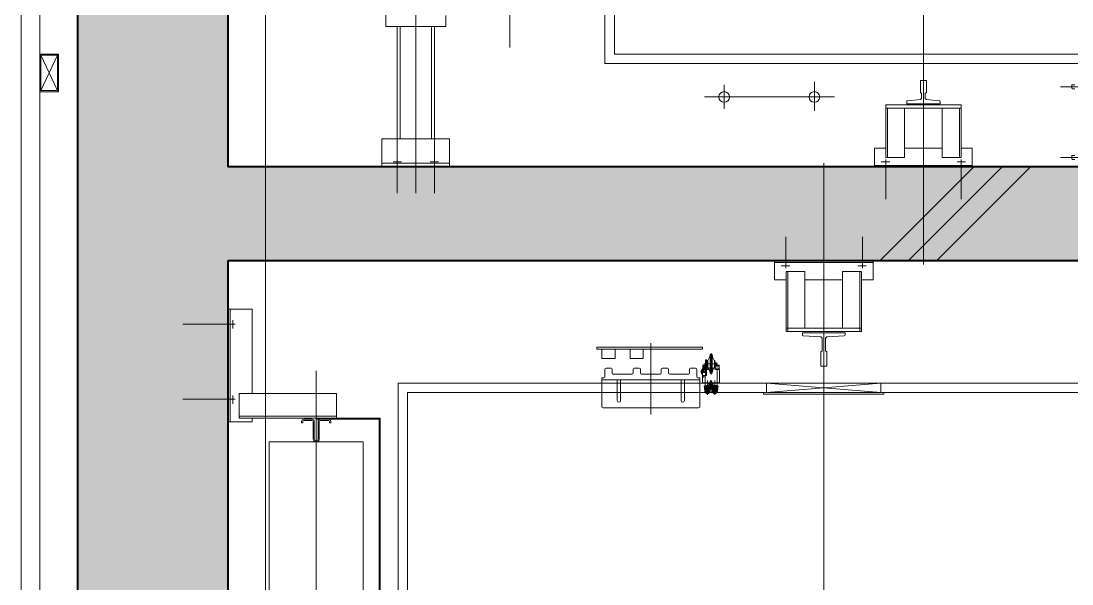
# Model space of a CAD drawing. Header units: millimetres. Extents: x 4003075 to 5615882, y 1445368 to 2591247.
# Drawn here: x 5365925 to 5368720, y 2447308 to 2448806 of the extents above; entities that cross this region are included whole.
import ezdxf

# ---------------------------------------------------------------- set-up
doc = ezdxf.new("R2010")
doc.units = ezdxf.units.MM
for name, color, linetype, lineweight in [('XR-평면도$0$A-CNTL', 9, 'Continuous', 15), ('XR-평면도$0$A-CONC-LIN1', 9, 'Continuous', 40), ('XR-평면도$0$A-DWXM-ELEV', 9, 'Continuous', 18), ('XR-평면도$0$A-SECT-LIN2', 9, 'Continuous', 20), ('XR-평면도$0$A-SECT-LIN3', 9, 'Continuous', 18), ('XR-평면도$0$A-WAXM-PANL', 9, 'Continuous', 20), ('XR-평면도$0$A-XXXX-HATC', 9, 'Continuous', 18), ('XR-평면도$0$A-XXXX-OPEN', 9, 'Continuous', 15)]:
    doc.layers.add(name, color=color, linetype=linetype, lineweight=lineweight)
doc.layers.add('XR-평면도$0$A-CONC-SOLD', color=9, linetype='Continuous')

# ---------------------------------------------------------------- blocks, each defined once
blk = doc.blocks.new('XR-평면도$0$중심선(210216)')
at = {"layer": 'XR-평면도$0$A-CNTL', "ltscale": 300}
blk.add_lwpolyline([(44000, 206000), (44000, -10000)], dxfattribs=at)
blk = doc.blocks.new('XR-평면도$0$윈드컬럼(13000)_2')
at = {"layer": 'XR-평면도$0$A-SECT-LIN2'}
blk.add_lwpolyline([(-100, 3350), (-100, 3250), (-50, 3250), (-50, 3350)], close=True, dxfattribs=at)
at = {"layer": 'XR-평면도$0$A-SECT-LIN3'}
blk.add_lwpolyline([(-97, 3347), (-97, 3253), (-53, 3253), (-53, 3347)], close=True, dxfattribs=at)
at = {"layer": 'XR-평면도$0$A-XXXX-OPEN'}
for p, q in [((-97, 3253), (-53, 3347)), ((-97, 3347), (-53, 3253))]:
    blk.add_line(p, q, dxfattribs=at)
blk = doc.blocks.new('XR-평면도$0$ELEV_21인승(4호기)')
at = {"layer": 'XR-평면도$0$A-CNTL'}
blk.add_line((-260, 1265), (2560, 1265), dxfattribs=at)
at = {"layer": 'XR-평면도$0$A-DWXM-ELEV'}
for p, q in [((1932, 2970), (1932, 2830.5)), ((2132, 2970), (2132, 2830.5)), ((1872, 2850), (1872, 2785)), ((1872, 2844), (2172, 2844)), ((1919.9, 2836.6), (1942.3, 2836.6)), ((2119.9, 2836.6), (2142.3, 2836.6)), ((2172, 2850), (2172, 2785)), ((1882, 2820), (1882, 2561.1)), ((1882, 2820), (1947, 2820)), ((1887, 2820), (1887, 2561.1)), ((1947, 2561.1), (1947, 2820)), ((1882, 2785), (1872, 2785)), ((1882, 2785), (1872, 2785)), ((1947, 2785), (2172, 2785)), ((1819, 2740), (481, 2740)), ((1819, 2740), (1819, 2490)), ((1869, 2654), (1872.8, 2654)), ((1869, 2654), (1869, 2650.8)), ((1869, 2650.8), (1872.8, 2650.8)), ((1875.8, 2647.8), (1875.8, 2626.2)), ((1879, 2647.8), (1879, 2626.2)), ((2007.6, 2615), (292.4, 2615)), ((1827.2, 2623.2), (1872.8, 2623.2)), ((1827.2, 2620), (1872.8, 2620)), ((1827.2, 2610), (1872.8, 2610)), ((1827.2, 2606.8), (1872.8, 2606.8)), ((1875.8, 2603.8), (1875.8, 2582.2)), ((1879, 2615), (1879, 2447.2)), ((1879, 2603.8), (1879, 2582.2)), ((1880.5, 2615), (1880.5, 2446.1)), ((1882, 2615), (1882, 2445)), ((1869, 2579.2), (1872.8, 2579.2)), ((1869, 2579.2), (1869, 2576)), ((1869, 2576), (1872.8, 2576)), ((1882, 2561.1), (1947, 2561.1)), ((1819, 2490), (481, 2490)), ((418, 2447.2), (1879, 2447.2)), ((418, 2446.1), (1880.5, 2446.1)), ((418, 2445), (1882, 2445)), ((325, 2397), (1975, 2397)), ((1975, 2397), (1975, 115)), ((350, 2372), (1950, 2372)), ((1950, 2372), (1950, 272)), ((1909, 1852), (1909, 1598)), ((1989, 1855), (1912, 1855)), ((1984, 1855), (1984, 1595)), ((1989, 1850.2), (1989, 1855)), ((2012, 1847.2), (1992, 1847.2)), ((2012, 1847.2), (2002, 1847.2)), ((2040, 1855), (2040, 1820)), ((2040, 1855), (2065, 1855)), ((2071, 1868.5), (2065, 1868.5)), ((2065, 1868.5), (2065, 1587.8)), ((2065, 1855), (2065, 1820)), ((2071, 1868.5), (2071, 1587.8)), ((1999, 1824.8), (1999, 1775.2)), ((2012, 1827.8), (2002, 1827.8)), ((2012, 1827.8), (2002, 1827.8)), ((2015, 1844.2), (2015, 1830.8)), ((2040, 1820), (2065, 1820)), ((1928.5, 1814.5), (1984, 1814.5)), ((1928.5, 1805.5), (1984, 1805.5)), ((2012, 1772.2), (2002, 1772.2)), ((2015, 1769.2), (2015, 1755.8)), ((2040, 1780), (2040, 1745)), ((2040, 1780), (2065, 1780)), ((2065, 1780), (2065, 1745)), ((1999, 1749.8), (1999, 1700.2)), ((2012, 1752.8), (2002, 1752.8)), ((2040, 1745), (2065, 1745)), ((1891.7, 1725), (2081.5, 1725)), ((2012, 1697.2), (2002, 1697.2)), ((2012, 1677.8), (2002, 1677.8)), ((2015, 1694.2), (2015, 1680.8)), ((1999, 1674.8), (1999, 1625.2)), ((1928.5, 1644.5), (1984, 1644.5)), ((1928.5, 1635.5), (1984, 1635.5)), ((2012, 1622.2), (2002, 1622.2)), ((1989, 1595), (1912, 1595)), ((1974.5, 1588, -1.2), (1974.5, 1595)), ((1989, 1599.8), (1989, 1595)), ((2012, 1602.8), (1992, 1602.8)), ((2015, 1619.2), (2015, 1605.8)), ((1943.4, 1574.3), (1968.6, 1574.3)), ((1950, 1579.5), (1950, 1581)), ((1950, 1567.7), (1950, 1569.2)), ((1950.4, 1581.5), (1965.5, 1582.5)), ((1950.4, 1567.2), (1965.5, 1566.2)), ((1950.8, 1574.3), (1969.4, 1574.3)), ((1982.2, 1574.3), (1950.9, 1574.3)), ((1951.2, 1579.1), (1951.2, 1579.9)), ((1951.2, 1568.8), (1951.2, 1569.6)), ((1951.6, 1580.4), (1966.7, 1581.3)), ((1951.6, 1568.3), (1966.7, 1567.3)), ((1954.3, 1575.1, 1.1), (1951.7, 1575.1, 1.1)), ((1954.3, 1573.6, 1.1), (1951.7, 1573.6, 1.1)), ((1954.3, 1575.1, 1.1), (1954.3, 1573.6, 1.1)), ((1995.1, 1580.9), (1955.1, 1580.9)), ((1955.1, 1580.9), (1955.1, 1576.8)), ((1960.1, 1576.8), (1955.1, 1576.8)), ((1960.1, 1571.8), (1955.1, 1571.8)), ((1955.1, 1571.8), (1955.1, 1567.7)), ((1976.1, 1567.7), (1955.1, 1567.7)), ((1955.3, 1580.9), (1955.3, 1566.2)), ((1955.3, 1577.9), (1965.5, 1578.5)), ((1955.3, 1576.7), (1966.7, 1577.3)), ((1955.3, 1572), (1966.7, 1571.4)), ((1955.3, 1570.8), (1965.5, 1570.2)), ((1955.7, 1578.9, 1.1), (1956.1, 1578.5, 1.1)), ((1955.7, 1569.8, 1.1), (1956.1, 1570.2, 1.1)), ((1956.1, 1578.5, 1.1), (1956.1, 1576.3, 1.1)), ((1967.5, 1576.3, 0.3), (1956.1, 1576.3, 4.2)), ((1956.1, 1576.3, 1.1), (1956.1, 1572.3, 1.1)), ((1968, 1575.9), (1956.1, 1575.9, 1.1)), ((1968, 1572.8), (1956.1, 1572.8, 1.1)), ((1967.5, 1572.3, 0.3), (1956.1, 1572.3, 4.2)), ((1956.1, 1572.3, 1.1), (1956.1, 1570.2, 1.1)), ((1956.2, 1574.3, 1.1), (1956.9, 1574.3, 1.1)), ((1956.8, 1570.6, 1.1), (1956.2, 1574.3, 1.1)), ((1956.9, 1574.4, 1.1), (1956.3, 1578, 1.1)), ((1956.3, 1578, 1.1), (1956.3, 1576.3, 1.1)), ((1956.3, 1578, 1.1), (1957, 1578, 1.1)), ((1957.5, 1570.6, 1.1), (1956.8, 1570.6, 1.1)), ((1957.6, 1574.4, 1.1), (1956.9, 1574.4, 1.1)), ((1956.9, 1574.3, 1.1), (1957.5, 1570.6, 1.1)), ((1957, 1578, 1.1), (1957.6, 1574.4, 1.1)), ((1957.5, 1570.6, 1.1), (1957.5, 1572.3, 1.1)), ((1957.6, 1579.2), (1958.5, 1579.2)), ((1957.6, 1569.2), (1957.6, 1579.2)), ((1957.6, 1569.2), (1958.5, 1569.2)), ((1958.5, 1579.2), (1958.5, 1569.2)), ((1960.1, 1576.8), (1960.1, 1571.8)), ((1967.7, 1565.9, 1.4), (1964.5, 1565.9, 1.4)), ((1965.5, 1583.5), (1966.7, 1583.5)), ((1965.5, 1582.5), (1965.5, 1583.5)), ((1965.5, 1579.6), (1966.7, 1579.6)), ((1965.5, 1578.5), (1965.5, 1579.6)), ((1965.5, 1569.1), (1965.5, 1570.2)), ((1965.5, 1569.1), (1966.7, 1569.1)), ((1965.5, 1565.2), (1965.5, 1566.2)), ((1965.5, 1565.2), (1966.7, 1565.2)), ((1966.7, 1565.2), (1966.7, 1583.5)), ((1968, 1575.9), (1967.5, 1576.3)), ((1968, 1572.8), (1967.5, 1572.3)), ((1967.7, 1564, 1.4), (1967.7, 1565.9, 1.4)), ((1968, 1572.8), (1968, 1575.9)), ((1968.3, 1580.9), (1968.3, 1567.7)), ((1969.4, 1570.7, 1.4), (1969.9, 1570.2, 1.4)), ((1969.9, 1567.5, 1.4), (1969.9, 1570.2, 1.4)), ((1969.9, 1562.5, 1.4), (1969.9, 1567.5, 1.4)), ((1970.5, 1567.5, 5.1), (1969.9, 1567.5, 5.3)), ((1970.4, 1566.9, 1.4), (1969.9, 1566.9, 1.4)), ((1970.9, 1569.7), (1970.1, 1565)), ((1971.8, 1569.7), (1970.9, 1569.7)), ((1971, 1565), (1971.8, 1569.7)), ((1971.8, 1566.9, 1.4), (1971.3, 1566.9, 1.4)), ((1971.8, 1567.5, 4.7), (1971.4, 1567.5, 4.8)), ((1971.8, 1571.4), (1971.8, 1558.9)), ((1971.8, 1571.4), (1972.9, 1571.4)), ((1971.8, 1569.7), (1971.8, 1567.5)), ((1972.9, 1558.9), (1972.9, 1571.4)), ((1979.2, 1567.5, 1.7), (1972.9, 1567.5, 4.3)), ((1979.9, 1566.9, 1.4), (1972.9, 1566.9, 1.4)), ((1974.5, 1588), (1974.5, 1542)), ((1974.5, 1588), (2009.5, 1588)), ((1976.1, 1588), (1976.1, 1542)), ((1976.1, 1580.9), (1976.1, 1548.6)), ((1979.9, 1566.9, 1.4), (1979.2, 1567.5, 1.4)), ((1979.9, 1566.9, 1.4), (1979.9, 1563.1, 1.4)), ((1991.1, 1587.5), (1991.1, 1584.3)), ((1991.1, 1587.5), (2013.5, 1587.5)), ((1991.1, 1584.3), (1995.1, 1584.3)), ((1995.1, 1587.5), (1995.1, 1576.8)), ((2037.1, 1580), (1995.1, 1580)), ((2037.1, 1576.8), (1995.1, 1576.8)), ((1999.6, 1590.5), (2010.6, 1590.5)), ((1999.6, 1590.5), (1999.6, 1587.5)), ((2001.1, 1566.5), (2001.1, 1563)), ((2002.1, 1567.5), (2050.1, 1567.5)), ((2003.6, 1587.5), (2003.6, 1580)), ((2003.6, 1584.3), (2011.6, 1584.3)), ((2003.6, 1583.3), (2011.6, 1583.3)), ((2004.6, 1579.9), (2004.6, 1585.2)), ((2005.1, 1592.8), (2005.1, 1585)), ((2011.6, 1586.2), (2005.6, 1586.2)), ((2011.6, 1578.9), (2005.6, 1578.9)), ((2009.9, 1582.6), (2021.3, 1582.6)), ((2010.3, 1582.6), (2017.9, 1582.6)), ((2010.6, 1590.5), (2010.6, 1587.5)), ((2011.6, 1587.1), (2011.6, 1580)), ((2011.6, 1587.1), (2019.6, 1587.1)), ((2011.6, 1578.9), (2011.6, 1586.2)), ((2011.6, 1584.1), (2019.6, 1584.1)), ((2011.6, 1584.1), (2016.6, 1584.1)), ((2011.6, 1581.1), (2019.6, 1581.1)), ((2011.6, 1581.1), (2016.6, 1581.1)), ((2011.6, 1576.8), (2011.6, 1572.9)), ((2011.6, 1572.9), (2016.3, 1572.9)), ((2013.5, 1587.5), (2013.5, 1587.1)), ((2014.5, 1547), (2014.5, 1583)), ((2016.6, 1581.1), (2016.6, 1584.1)), ((2035.1, 1574.8), (2017.1, 1574.8)), ((2017.1, 1574.8), (2017.1, 1573.5)), ((2035.1, 1573.8), (2017.1, 1573.8)), ((2019.6, 1587.1), (2023.1, 1587.1)), ((2019.6, 1587.1), (2019.6, 1580)), ((2019.6, 1576.8), (2019.6, 1574.8)), ((2031.6, 1576.8), (2020.6, 1576.8)), ((2020.6, 1576.8), (2020.6, 1574.8)), ((2023.1, 1587.1), (2023.1, 1580)), ((2026.1, 1583.9), (2026.1, 1548.1)), ((2031.6, 1576.8), (2031.6, 1574.8)), ((2035.1, 1574.8), (2035.1, 1573.5)), ((2037.1, 1576.8), (2037.1, 1580)), ((2051.1, 1566.5), (2051.1, 1563)), ((2065, 1587.8), (2071, 1587.8)), ((1943.4, 1555.2), (1968.6, 1555.2)), ((1950, 1560.4), (1950, 1561.9)), ((1950, 1548.6), (1950, 1550.1)), ((1950.4, 1562.4), (1965.5, 1563.4)), ((1950.4, 1548.1), (1965.5, 1547.1)), ((1982.2, 1555.2), (1950.7, 1555.2)), ((1950.8, 1555.2), (1969.4, 1555.2)), ((1951.2, 1560), (1951.2, 1560.8)), ((1951.2, 1549.7), (1951.2, 1550.5)), ((1951.6, 1561.3), (1966.7, 1562.2)), ((1951.6, 1549.2), (1966.7, 1548.2)), ((1954.3, 1556, 1.1), (1951.7, 1556, 1.1)), ((1954.3, 1554.5, 1.1), (1951.7, 1554.5, 1.1)), ((1954.3, 1556, 1.1), (1954.3, 1554.5, 1.1)), ((1976.1, 1561.8), (1955.1, 1561.8)), ((1955.1, 1561.8), (1955.1, 1557.7)), ((1960.1, 1557.7), (1955.1, 1557.7)), ((1955.1, 1552.7), (1955.1, 1548.6)), ((1960.1, 1552.7), (1955.1, 1552.7)), ((2011.6, 1548.6), (1955.1, 1548.6)), ((1955.3, 1561.8), (1955.3, 1547.1)), ((1955.3, 1558.8), (1965.5, 1559.4)), ((1955.3, 1557.6), (1966.7, 1558.2)), ((1955.3, 1552.9), (1966.7, 1552.3)), ((1955.3, 1551.7), (1965.5, 1551.1)), ((1955.7, 1559.8, 1.1), (1956.1, 1559.4, 1.1)), ((1955.7, 1550.7, 1.1), (1956.1, 1551.1, 1.1)), ((1956.1, 1559.4, 1.1), (1956.1, 1557.2, 1.1)), ((1967.5, 1557.2, 0.3), (1956.1, 1557.2, 4.2)), ((1956.1, 1557.2, 1.1), (1956.1, 1553.2, 1.1)), ((1968, 1556.8), (1956.1, 1556.8, 1.1)), ((1968, 1553.7), (1956.1, 1553.7, 1.1)), ((1967.5, 1553.2, 0.3), (1956.1, 1553.2, 4.2)), ((1956.1, 1553.2, 1.1), (1956.1, 1551.1, 1.1)), ((1956.2, 1555.2, 1.1), (1956.9, 1555.2, 1.1)), ((1956.8, 1551.5, 1.1), (1956.2, 1555.2, 1.1)), ((1956.9, 1555.3, 1.1), (1956.3, 1558.9, 1.1)), ((1956.3, 1558.9, 1.1), (1956.3, 1557.2, 1.1)), ((1956.3, 1558.9, 1.1), (1957, 1558.9, 1.1)), ((1957.5, 1551.5, 1.1), (1956.8, 1551.5, 1.1)), ((1957.6, 1555.3, 1.1), (1956.9, 1555.3, 1.1)), ((1956.9, 1555.2, 1.1), (1957.5, 1551.5, 1.1)), ((1957, 1558.9, 1.1), (1957.6, 1555.3, 1.1)), ((1957.5, 1551.5, 1.1), (1957.5, 1553.2, 1.1)), ((1957.6, 1560.1), (1958.5, 1560.1)), ((1957.6, 1550.1), (1957.6, 1560.1)), ((1957.6, 1550.1), (1958.5, 1550.1)), ((1958.5, 1560.1), (1958.5, 1550.1)), ((1960.1, 1557.7), (1960.1, 1552.7)), ((1963.3, 1565), (1981.6, 1565, 1.4)), ((1967.7, 1564, 1.4), (1964.5, 1564, 1.4)), ((1965.5, 1564.4), (1966.7, 1564.4)), ((1965.5, 1563.4), (1965.5, 1564.4)), ((1965.5, 1560.5), (1966.7, 1560.5)), ((1965.5, 1559.4), (1965.5, 1560.5)), ((1965.5, 1550), (1965.5, 1551.1)), ((1965.5, 1550), (1966.7, 1550)), ((1965.5, 1546.1), (1965.5, 1547.1)), ((1965.5, 1546.1), (1966.7, 1546.1)), ((1966.7, 1546.1), (1966.7, 1564.4)), ((1968, 1556.8), (1967.5, 1557.2)), ((1968, 1553.7), (1967.5, 1553.2)), ((1968, 1553.7), (1968, 1556.8)), ((1968.3, 1561.8), (1968.3, 1548.6)), ((1969.4, 1559.3, 1.4), (1969.9, 1559.8, 1.4)), ((1970.6, 1563.1, 1.4), (1969.9, 1563.1, 1.4)), ((1969.9, 1559.8, 1.4), (1969.9, 1562.5, 1.4)), ((1970.5, 1562.5, 5.1), (1969.9, 1562.5, 5.3)), ((1970.1, 1565), (1971, 1565)), ((1970.9, 1564.9), (1970.2, 1560.4)), ((1970.2, 1560.4), (1970.2, 1562.5)), ((1970.2, 1560.4), (1971.1, 1560.4)), ((1983.1, 1565), (1970.6, 1565)), ((1971.8, 1564.9), (1970.9, 1564.9)), ((1971.1, 1560.4), (1971.8, 1564.9)), ((1971.8, 1562.5, 4.7), (1971.4, 1562.5, 4.8)), ((1971.8, 1563.1, 1.4), (1971.5, 1563.1, 1.4)), ((1971.6, 1565), (1983.2, 1565)), ((1971.8, 1558.9), (1972.9, 1558.9)), ((1979.9, 1563.1, 1.4), (1972.9, 1563.1, 1.4)), ((1979.2, 1562.5, 1.7), (1972.9, 1562.5, 4.3)), ((1974.5, 1542), (2009.5, 1542)), ((1979.9, 1563.1, 1.4), (1979.2, 1562.5, 1.4)), ((1998, 1564.8), (2054.7, 1564.8)), ((2002.1, 1562), (2050.1, 1562)), ((2011.6, 1554.3), (2019.6, 1554.3)), ((2011.6, 1554.3), (2011.6, 1542.9)), ((2011.6, 1542.9), (2019.6, 1542.9)), ((2017.1, 1556.1), (2017.1, 1554.8)), ((2035.1, 1555.8), (2017.1, 1555.8)), ((2035.1, 1554.8), (2017.1, 1554.8)), ((2019.6, 1554.8), (2019.6, 1542.9)), ((2019.6, 1542.9), (2023.1, 1542.9)), ((2020.6, 1554.8), (2020.6, 1553.8)), ((2031.6, 1553.8), (2020.6, 1553.8)), ((2030.6, 1553.3), (2021.6, 1553.3)), ((2021.6, 1553.3), (2021.6, 1552.8)), ((2030.6, 1552.8), (2021.6, 1552.8)), ((2023.1, 1553.8), (2023.1, 1553.3)), ((2023.1, 1552.8), (2023.1, 1550.8)), ((2024.1, 1549.8), (2023.1, 1550.8)), ((2023.1, 1550.6), (2023.1, 1542.9)), ((2028.1, 1549.8), (2024.1, 1549.8)), ((2029.1, 1550.8), (2028.1, 1549.8)), ((2029.1, 1553.8), (2029.1, 1553.3)), ((2029.1, 1552.8), (2029.1, 1550.8)), ((2030.6, 1553.3), (2030.6, 1552.8)), ((2031.6, 1554.8), (2031.6, 1553.8)), ((2035.1, 1556.1), (2035.1, 1554.8)), ((1946, 1105), (1946, 1425)), ((1946, 1105), (1946, 1425)), ((1946, 1425), (1950, 1425)), ((1950, 1105), (1950, 1425)), ((1950, 1105), (1950, 1425)), ((1950, 1417), (1975, 1113)), ((1950, 1113), (1975, 1417)), ((1950, 1417), (1975, 1417)), ((1975, 1113), (1975, 1417)), ((2300, 1396.2), (2250, 1396.2)), ((2250, 1365), (2250, 1396.2)), ((2286.5, 1378.1), (2286.5, 1355.5)), ((2296, 1133.8), (2296, 1396.2)), ((2112, 1165), (2112, 1365)), ((2112, 1365), (2272, 1365)), ((2112, 1361), (2272, 1361)), ((2121.1, 1165), (2121.1, 1365)), ((2272, 1315), (2272, 1365)), ((2364.2, 1365.9), (2280.3, 1365.9)), ((2121.1, 1315), (2272, 1315)), ((2250, 1215), (2250, 1315)), ((2121.1, 1215), (2272, 1215)), ((2272, 1165), (2272, 1215)), ((2286.5, 1151.9), (2286.5, 1174.5)), ((2112, 1169), (2272, 1169)), ((2112, 1165), (2272, 1165)), ((2250, 1133.8), (2250, 1165)), ((2364.2, 1162.2), (2280.3, 1162.2)), ((2300, 1133.8), (2250, 1133.8)), ((1946, 1105), (1950, 1105)), ((1950, 1113), (1975, 1113))]:
    blk.add_line(p, q, dxfattribs=at)
blk.add_lwpolyline([(2103.4, 1208, -0.396891), (2100.9, 1210.4), (2098.2, 1257), (2094.9, 1260.2), (2061.2, 1260.2), (2058, 1257), (2021, 1257), (2020, 1258), (2020, 1272), (2021, 1273), (2058, 1273), (2061.2, 1269.7), (2094.9, 1269.7), (2098.2, 1273), (2100.9, 1319.6, -0.396891), (2103.4, 1322), (2109, 1322), (2109, 1208)], format="xyb", close=True, dxfattribs=at)
for centre, radius, start, end in [((1872.8, 2647.8), 6.2, 0, 90), ((1872.8, 2647.8), 3, 0, 90), ((1827.2, 2615), 8.2, 90, 270), ((1827.2, 2615), 5, 90, 270), ((1872.8, 2626.2), 3, 270, 0), ((1872.8, 2626.2), 6.2, 270, 0), ((1872.8, 2603.8), 6.2, 0, 90), ((1872.8, 2603.8), 3, 0, 90), ((1872.8, 2582.2), 3, 270, 0), ((1872.8, 2582.2), 6.2, 270, 0), ((1912, 1852), 3, 90, 180), ((1992, 1850.2), 3, 180, 270), ((2012, 1844.2), 3, 0, 90), ((2002, 1824.8), 3, 90, 180), ((2012, 1830.8), 3, 270, 0), ((1928.5, 1810), 4.5, 90, 270), ((2002, 1775.2), 3, 180, 270), ((2012, 1769.2), 3, 0, 90), ((2002, 1749.8), 3, 90, 180), ((2012, 1755.8), 3, 270, 0), ((2002, 1700.2), 3, 180, 270), ((2002, 1674.8), 3, 90, 180), ((2012, 1694.2), 3, 0, 90), ((2012, 1680.8), 3, 270, 0), ((1928.5, 1640), 4.5, 90, 270), ((2002, 1625.2), 3, 180, 270), ((2012, 1619.2), 3, 0, 90), ((1912, 1598), 3, 180, 270), ((1992, 1599.8), 3, 90, 180), ((2012, 1605.8), 3, 270, 0), ((1952.9, 1574.3), 5.96, 119.7974, 240.2026), ((1952.9, 1574.3), 4.76, 115.4695, 244.5305), ((1950.5, 1581), 0.5, 93.0857, 180), ((1950.5, 1567.7), 0.5, 180, 266.9143), ((1950.7, 1579.1), 0.5, 295.4695, 0), ((1950.7, 1569.6), 0.5, 0, 64.5305), ((1951.7, 1579.9), 0.5, 93.6982, 180), ((1951.7, 1568.8), 0.5, 180, 266.3018), ((1956.3, 1574.3, 1.1), 4.61, 97.8828, 170.5269), ((1955.3, 1574.3), 3.56, 90, 270), ((1956.3, 1574.3, 1.1), 4.61, 189.4731, 262.1172), ((1955.3, 1574.3), 2.36, 90, 270), ((1970.1, 1565, 1.4), 5.77, 97.8828, 170.5269), ((2002.1, 1566.5), 1, 90, 180), ((1998.4, 1598.8), 31.5, 276.7434, 306.4626), ((2005.6, 1585.2), 1, 90, 180), ((2005.6, 1579.9), 1, 180, 270), ((2009.5, 1583), 5, 0, 90), ((2053.8, 1598.8), 31.5, 233.5374, 263.2566), ((2050.1, 1566.5), 1, 0, 90), ((1952.9, 1555.2), 5.96, 119.7974, 240.2026), ((1952.9, 1555.2), 4.76, 115.4695, 244.5305), ((1950.5, 1561.9), 0.5, 93.0857, 180), ((1950.5, 1548.6), 0.5, 180, 266.9143), ((1950.7, 1560), 0.5, 295.4695, 0), ((1950.7, 1550.5), 0.5, 0, 64.5305), ((1951.7, 1560.8), 0.5, 93.6982, 180), ((1951.7, 1549.7), 0.5, 180, 266.3018), ((1956.3, 1555.2, 1.1), 4.61, 97.8828, 170.5269), ((1955.3, 1555.2), 3.56, 90, 270), ((1956.3, 1555.2, 1.1), 4.61, 189.4731, 262.1172), ((1955.3, 1555.2), 2.36, 90, 270), ((1970.1, 1565, 1.4), 5.77, 189.4731, 262.1172), ((2002.1, 1563), 1, 180, 270), ((1998.4, 1530.8), 31.5, 53.5374, 83.2566), ((2009.5, 1547), 5, 270, 0), ((2053.8, 1530.8), 31.5, 96.7434, 126.4626), ((2050.1, 1563), 1, 270, 0)]:
    blk.add_arc(centre, radius, start, end, dxfattribs=at)
blk = doc.blocks.new('XR-평면도$0$ELEV_16인승(2호기)')
at = {"layer": 'XR-평면도$0$A-CNTL'}
blk.add_line((2810, 1275), (-60, 1275), dxfattribs=at)
at = {"layer": 'XR-평면도$0$A-DWXM-ELEV'}
for p, q in [((200, 2715), (275, 2715)), ((200, 2715), (200, 2535)), ((210, 2715), (210, 2535)), ((275, 2715), (275, 2535)), ((213.4, 2662.9), (213.4, 2685.3)), ((130, 2675), (219.5, 2675)), ((275, 2675), (200, 2675)), ((275, 2675), (573, 2675)), ((573, 2675), (275, 2675)), ((275, 2667), (573, 2667)), ((2620, 2625), (130, 2625)), ((130, 2575), (219.5, 2575)), ((275, 2575), (200, 2575)), ((213.4, 2587.1), (213.4, 2564.7)), ((275, 2583), (573, 2583)), ((275, 2575), (573, 2575)), ((573, 2575), (275, 2575)), ((275, 2535), (200, 2535)), ((2257.6, 2375), (517.4, 2375)), ((475, 2122), (475, 390)), ((475, 2122), (2325, 2122)), ((500, 2097), (2300, 2097)), ((500, 2097), (500, 547)), ((386, 1857.2), (386, 1511.9)), ((354, 1805), (418.5, 1805)), ((349.4, 1565), (421.6, 1565)), ((426.2, 1565), (351, 1565)), ((200, 1405), (250, 1405)), ((204, 1405), (204, 1145)), ((250, 1405), (250, 1375)), ((114.1, 1375), (219.5, 1375)), ((213.4, 1387.1), (213.4, 1364.7)), ((225, 1375), (365, 1375)), ((225, 1375), (225, 1325)), ((225, 1371), (356, 1371)), ((356, 1375), (356, 1175)), ((365, 1375), (365, 1175)), ((225, 1325), (356, 1325)), ((250, 1325), (250, 1225)), ((368, 1230.5), (368, 1319.5)), ((373.6, 1319.5), (368, 1319.5)), ((378.8, 1283), (376.1, 1317.1)), ((376.1, 1232.9), (378.8, 1267)), ((378.8, 1283), (382.1, 1279.8)), ((378.8, 1267), (382.1, 1270.3)), ((394.8, 1279.8), (382.1, 1279.8)), ((394.8, 1270.3), (382.1, 1270.3)), ((398, 1283), (394.8, 1279.8)), ((398, 1267), (394.8, 1270.3)), ((429, 1283), (398, 1283)), ((429, 1267), (398, 1267)), ((430, 1282), (429, 1283)), ((430, 1268), (429, 1267)), ((430, 1268), (430, 1282)), ((373.6, 1230.5), (368, 1230.5)), ((225, 1225), (356, 1225)), ((225, 1175), (225, 1225)), ((114.1, 1175), (219.5, 1175)), ((213.4, 1162.9), (213.4, 1185.3)), ((225, 1179), (356, 1179)), ((225, 1175), (365, 1175)), ((250, 1175), (250, 1145)), ((200, 1145), (250, 1145)), ((225, 910.5), (225, 450.5)), ((413, 910.5), (413, 450.5)), ((225, 815.9), (225, 883.5)), ((413, 815.9), (413, 883.5))]:
    blk.add_line(p, q, dxfattribs=at)
for points in [[(668, 2545), (701, 2545), (701, 2705), (573, 2705), (573, 2545), (603, 2545)], [(220, 872.4), (220, 879.5), (221, 880.5), (229, 880.5), (230, 879.5), (230, 872.4)], [(408, 872.4), (408, 879.5), (409, 880.5), (417, 880.5), (418, 879.5), (418, 872.4)]]:
    blk.add_lwpolyline(points, dxfattribs=at)
for centre in [(386, 1805), (386, 1565)]:
    blk.add_circle(centre, 14.2, dxfattribs=at)
for centre, start, end in [((373.6, 1317), 3.4093, 90), ((373.6, 1233), 270, 356.5907)]:
    blk.add_arc(centre, 2.5, start, end, dxfattribs=at)
blk = doc.blocks.new('XR-평면도$0$CORE_03_06_B2F 3F에서8F (230330)')
at = {"layer": 'XR-평면도$0$A-CONC-SOLD'}
h = blk.add_hatch(dxfattribs=at)
h.set_pattern_fill('CONC', color=256, scale=100, angle=180)
h.set_pattern_definition([(225, (259193, 729020.6), (2121.32, -2121.32), []), (225, (259193, 728945.6), (2121.32, -2121.32), []), (225, (259193, 728870.6), (2121.32, -2121.32), [])])
h.paths.add_polyline_path([(0, 0), (10950, 0), (10950, 10700), (10550, 10700), (10550, 10000), (7300, 10000), (7300, 9550), (7550, 9550), (7550, 9750), (10550, 9750), (10550, 7250), (8850, 7250), (8850, 7000), (10550, 7000), (10550, 400), (7550, 400), (7550, 7000), (7750, 7000), (7750, 7250), (7550, 7250), (7550, 8450), (7300, 8450), (7300, 5550), (6850, 5550), (6850, 5300), (7300, 5300), (7300, 400), (3500, 400), (3500, 900), (3250, 900), (3250, 400), (400, 400), (400, 2700), (3250, 2700), (3250, 2200), (3500, 2200), (3500, 3500), (3250, 3500), (3250, 2950), (400, 2950), (400, 5300), (3250, 5300), (3250, 4700), (3500, 4700), (3500, 5300), (5750, 5300), (5750, 5550), (5300, 5550), (5300, 7900), (5050, 7900), (5050, 5550), (400, 5550), (400, 9100), (1300, 9100), (1300, 9350), (400, 9350), (400, 12000), (2400, 12000), (2400, 9350), (1915, 9350), (1915, 9100), (3550, 9100), (3550, 9350), (2650, 9350), (2650, 12000), (5050, 12000), (5050, 9350), (4150, 9350), (4150, 9100), (5300, 9100), (5300, 12000), (5750, 12000), (5750, 12400), (0, 12400)])
h.paths.add_polyline_path([(6850, 12000), (10550, 12000), (10550, 11800), (10950, 11800), (10950, 12400), (6850, 12400)], flags=17)
at = {"layer": 'XR-평면도$0$A-XXXX-HATC'}
h = blk.add_hatch(color=253, dxfattribs=at)
h.dxf.hatch_style = 1
h.paths.add_polyline_path([(0, 12400), (0, 0), (10950, 0), (10950, 10685), (10550, 10685), (10550, 10000), (7300, 10000), (7300, 9615), (7550, 9615), (7550, 9750), (10550, 9750), (10550, 7250), (8765, 7250), (8765, 7000), (10550, 7000), (10550, 400), (7550, 400), (7550, 7000), (7635, 7000), (7635, 7250), (7550, 7250), (7550, 8485), (7300, 8485), (7300, 5550), (6865, 5550), (6865, 5300), (7300, 5300), (7300, 400), (3500, 400), (3500, 900), (3250, 900), (3250, 400), (400, 400), (400, 2700), (3250, 2700), (3250, 2200), (3500, 2200), (3500, 3475), (3250, 3475), (3250, 2950), (400, 2950), (400, 5300), (3250, 5300), (3250, 4775), (3500, 4775), (3500, 5300), (5735, 5300), (5735, 5550), (400, 5550), (400, 9100), (1285, 9100), (1285, 9350), (400, 9350), (400, 12000), (2400, 12000), (2400, 9350), (1915, 9350), (1915, 9100), (4235, 9100), (4235, 9350), (2650, 9350), (2650, 12000), (5050, 12000), (5050, 9350), (4865, 9350), (4865, 9100), (5300, 9100), (5300, 12000), (5735, 12000), (5735, 12400)])
h.paths.add_polyline_path([(6865, 12000), (6865, 12400), (10950, 12400), (10950, 11815), (10550, 11815), (10550, 12000)])
at = {"layer": 'XR-평면도$0$A-CONC-LIN1'}
for p, q in [((3250, 2950), (400, 2950)), ((3250, 2700), (400, 2700))]:
    blk.add_line(p, q, dxfattribs=at)
for points in [[(5735, 12400), (0, 12400), (0, 0), (10950, 0), (10950, 10685), (10550, 10685)], [(3250, 5300), (400, 5300), (400, 2950)], [(400, 2700), (400, 400), (3250, 400)]]:
    blk.add_lwpolyline(points, dxfattribs=at)
at = {"rotation": 90}
for name, p in [('XR-평면도$0$ELEV_16인승(2호기)', (3525, 2750)), ('XR-평면도$0$ELEV_21인승(4호기)', (3250, 400))]:
    blk.add_blockref(name, p, dxfattribs=at)

msp = doc.modelspace()

# ---------------------------------------------------------------- linework, layer by layer
at = {"layer": 'XR-평면도$0$A-WAXM-PANL'}
for points in [[(5377575, 2536017.6), (5365925, 2536017.6), (5365925, 2445467.6), (5366075, 2445467.6)], [(5377575, 2536017.6), (5365925, 2536017.6), (5365925, 2445467.6), (5366075.1, 2445467.6)], [(5377575, 2536017.6), (5365925, 2536017.6), (5365925, 2445467.6), (5366075.1, 2445467.6)], [(5377575, 2535967.6), (5365975, 2535967.6), (5365975, 2445517.6), (5366075, 2445517.6)], [(5377575, 2535967.6), (5365975, 2535967.6), (5365975, 2445517.6), (5366075.1, 2445517.6)], [(5377575, 2535967.6), (5365975, 2535967.6), (5365975, 2445517.6), (5366075.1, 2445517.6)]]:
    msp.add_lwpolyline(points, dxfattribs=at)

# ---------------------------------------------------------------- block references
for name, p in [('XR-평면도$0$윈드컬럼(13000)_2', (5366075, 2445367.6)), ('XR-평면도$0$윈드컬럼(13000)_2', (5366075, 2445367.6)), ('XR-평면도$0$윈드컬럼(13000)_2', (5366075, 2445367.6)), ('XR-평면도$0$CORE_03_06_B2F 3F에서8F (230330)', (5366075, 2445467.6)), ('XR-평면도$0$CORE_03_06_B2F 3F에서8F (230330)', (5366075, 2445467.6)), ('XR-평면도$0$CORE_03_06_B2F 3F에서8F (230330)', (5366075, 2445467.6))]:
    msp.add_blockref(name, p)
at = {"layer": 'XR-평면도$0$A-CNTL'}
msp.add_blockref('XR-평면도$0$중심선(210216)', (5322575, 2339367.6), dxfattribs=at)

doc.saveas('drawing.dxf')
